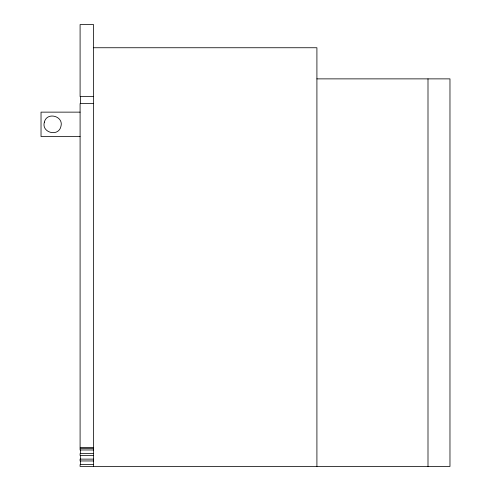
<?xml version="1.0" encoding="UTF-8"?>
<svg xmlns="http://www.w3.org/2000/svg" width="491" height="491" viewBox="0 0 491 491"><rect width="100%" height="100%" fill="white"/><g stroke="black" fill="none" stroke-linecap="round" stroke-linejoin="round"><path stroke-width="0.74" d="M93.523 47.744L316.91 47.744L316.91 466.45M316.91 78.873L449.971 78.873L449.971 466.45L80.094 466.45L80.094 464.621L93.523 464.621M93.523 96.574L80.094 96.574L80.094 24.55L93.523 24.55L93.523 466.45M93.523 103.589L80.094 103.589L80.094 447.835L93.523 447.835M80.094 112.138L41.029 112.138L41.029 136.553L80.094 136.553M93.523 448.142L80.094 448.142L80.094 449.971L93.523 449.971M93.523 453.635L80.094 453.635L80.094 455.464L93.523 455.464M93.523 459.128L80.094 459.128L80.094 460.957L93.523 460.957M427.999 78.873L427.999 466.45M80.395 96.574L80.395 103.589M80.395 449.971L80.395 453.635M80.395 455.464L80.395 459.128M80.395 460.957L80.395 464.621M44.374 122.13C41.127 132.625 58.441 137.265 60.878 126.555C64.125 116.06 46.811 111.42 44.374 122.13"/></g></svg>
